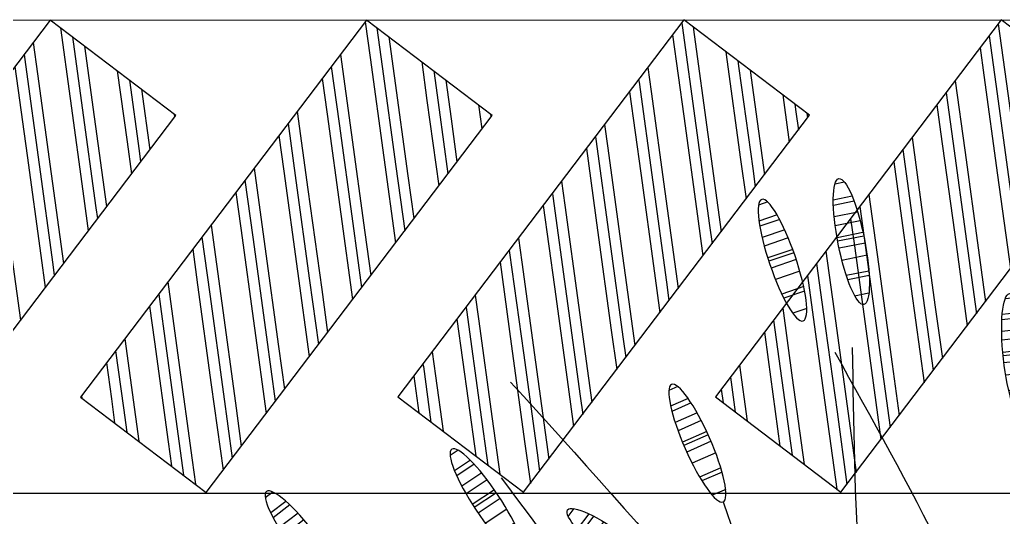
# Model space of a CAD drawing. Header units: metres. Extents: x 1769 to 3632, y 809 to 2652.
# Drawn here: x 2679.396 to 2679.7079, y 1804.7381 to 1804.8959 of the extents above; entities that cross this region are included whole.
import ezdxf

# ---------------------------------------------------------------- set-up
doc = ezdxf.new("R2010")
doc.units = ezdxf.units.M
doc.header["$LTSCALE"] = 10
for name, color, linetype in [('A-FLOR-LEVL', 2, 'Continuous'), ('A-WALL', 6, 'Continuous'), ('A-WALL-PATT', 8, 'Continuous'), ('G+E_Madera', 35, 'Continuous'), ('L-PLNT', 66, 'Continuous')]:
    doc.layers.add(name, color=color, linetype=linetype)
doc.layers.add('Vegetation - Trees', color=64, linetype='Continuous', lineweight=30)

# ---------------------------------------------------------------- blocks, each defined once
blk = doc.blocks.new('*U110')
at = {"layer": 'Vegetation - Trees'}
for p, q in [((-5.13, 11.36), (-3.23, 12.04)), ((-4.99, 8.06), (-1.24, 9.4)), ((-4.81, 6.96), (-0.69, 8.43)), ((-4.3, 4.62), (0.4, 6.3)), ((-3.82, 2.85), (1.15, 4.62)), ((-3.82, 2.85), (1.15, 4.62)), ((-3.07, 0.42), (2.11, 2.27)), ((-2.84, -0.28), (2.37, 1.58)), ((-2.84, -0.28), (2.37, 1.58)), ((-2.34, -1.67), (2.87, 0.19)), ((-1.39, -4.07), (3.65, -2.26)), ((-0.03, -7.06), (4.49, -5.44)), ((0.4, -7.9), (4.69, -6.36)), ((2.32, -11.02), (5.18, -10)), ((4.49, -12.56), (4.49, -12.56))]:
    blk.add_line(p, q, dxfattribs=at)
blk.add_ellipse((0, 0), major_axis=(4.49, -12.56), ratio=0.207464, dxfattribs=at)
blk = doc.blocks.new('*U106')
at = {"layer": 'Vegetation - Trees'}
for p, q in [((-5.13, 11.36), (-3.23, 12.04)), ((-4.99, 8.06), (-1.24, 9.4)), ((-4.81, 6.96), (-0.69, 8.43)), ((-4.3, 4.62), (0.4, 6.3)), ((-3.82, 2.85), (1.15, 4.62)), ((-3.82, 2.85), (1.15, 4.62)), ((-3.07, 0.42), (2.11, 2.27)), ((-2.84, -0.28), (2.37, 1.58)), ((-2.84, -0.28), (2.37, 1.58)), ((-2.34, -1.67), (2.87, 0.19)), ((-1.39, -4.07), (3.65, -2.26)), ((-0.03, -7.06), (4.49, -5.44)), ((0.4, -7.9), (4.69, -6.36)), ((2.32, -11.02), (5.18, -10)), ((4.49, -12.56), (4.49, -12.56))]:
    blk.add_line(p, q, dxfattribs=at)
blk.add_ellipse((0, 0), major_axis=(4.49, -12.56), ratio=0.207464, dxfattribs=at)
blk = doc.blocks.new('*U104')
at = {"layer": 'Vegetation - Trees'}
for p, q in [((-5.13, 11.36), (-3.23, 12.04)), ((-4.99, 8.06), (-1.24, 9.4)), ((-4.81, 6.96), (-0.69, 8.43)), ((-4.3, 4.62), (0.4, 6.3)), ((-3.82, 2.85), (1.15, 4.62)), ((-3.82, 2.85), (1.15, 4.62)), ((-3.07, 0.42), (2.11, 2.27)), ((-2.84, -0.28), (2.37, 1.58)), ((-2.84, -0.28), (2.37, 1.58)), ((-2.34, -1.67), (2.87, 0.19)), ((-1.39, -4.07), (3.65, -2.26)), ((-0.03, -7.06), (4.49, -5.44)), ((0.4, -7.9), (4.69, -6.36)), ((2.32, -11.02), (5.18, -10)), ((4.49, -12.56), (4.49, -12.56))]:
    blk.add_line(p, q, dxfattribs=at)
blk.add_ellipse((0, 0), major_axis=(4.49, -12.56), ratio=0.207464, dxfattribs=at)
blk = doc.blocks.new('*U125')
at = {"layer": 'Vegetation - Trees'}
for p, q in [((-5.13, 11.36), (-3.23, 12.04)), ((-4.99, 8.06), (-1.24, 9.4)), ((-4.81, 6.96), (-0.69, 8.43)), ((-4.3, 4.62), (0.4, 6.3)), ((-3.82, 2.85), (1.15, 4.62)), ((-3.82, 2.85), (1.15, 4.62)), ((-3.07, 0.42), (2.11, 2.27)), ((-2.84, -0.28), (2.37, 1.58)), ((-2.84, -0.28), (2.37, 1.58)), ((-2.34, -1.67), (2.87, 0.19)), ((-1.39, -4.07), (3.65, -2.26)), ((-0.03, -7.06), (4.49, -5.44)), ((0.4, -7.9), (4.69, -6.36)), ((2.32, -11.02), (5.18, -10)), ((4.49, -12.56), (4.49, -12.56))]:
    blk.add_line(p, q, dxfattribs=at)
blk.add_ellipse((0, 0), major_axis=(4.49, -12.56), ratio=0.207464, dxfattribs=at)
blk = doc.blocks.new('*U124')
at = {"layer": 'Vegetation - Trees'}
for p, q in [((-5.13, 11.36), (-3.23, 12.04)), ((-4.99, 8.06), (-1.24, 9.4)), ((-4.81, 6.96), (-0.69, 8.43)), ((-4.3, 4.62), (0.4, 6.3)), ((-3.82, 2.85), (1.15, 4.62)), ((-3.82, 2.85), (1.15, 4.62)), ((-3.07, 0.42), (2.11, 2.27)), ((-2.84, -0.28), (2.37, 1.58)), ((-2.84, -0.28), (2.37, 1.58)), ((-2.34, -1.67), (2.87, 0.19)), ((-1.39, -4.07), (3.65, -2.26)), ((-0.03, -7.06), (4.49, -5.44)), ((0.4, -7.9), (4.69, -6.36)), ((2.32, -11.02), (5.18, -10)), ((4.49, -12.56), (4.49, -12.56))]:
    blk.add_line(p, q, dxfattribs=at)
blk.add_ellipse((0, 0), major_axis=(4.49, -12.56), ratio=0.207464, dxfattribs=at)
blk = doc.blocks.new('JUNCO PLANTA')
at = {"layer": 'L-PLNT', "color": 61}
for points in [[(1270.59136, 198.63288), (1270.6515, 198.5364), (1270.74667, 198.45337)], [(1270.58797, 198.62981), (1270.67816, 198.5606), (1270.75158, 198.45783)], [(1270.51876, 198.58575), (1270.65719, 198.52494), (1270.75787, 198.45364)], [(1270.58021, 198.58339), (1270.66555, 198.50764), (1270.75441, 198.4463)], [(1270.52767, 198.56322), (1270.70278, 198.47872), (1270.74916, 198.45734)]]:
    blk.add_spline(points, degree=3, dxfattribs=at)
at = {"layer": 'L-PLNT', "color": 39, "true_color": 0x473624}
for name, p, xscale, yscale, zscale, rotation in [('*U110', (1270.57897, 198.65651), 0.001213067589091745, 0.001213067589091745, 0.001213067589091745, 18.74647119705082), ('*U104', (1270.62938, 198.64959), 0.001213067589164313, 0.001213067589164313, 0.001213067589164313, 13.84403035338806), ('*U110', (1270.56565, 198.64442), -0.001213067589091745, 0.001213067589091745, 0.001213067589091745, 65.6917273433484), ('*U104', (1270.56765, 198.59358), -0.001213067589164313, 0.001213067589164313, 0.001213067589164313, 70.59416818701116), ('*U106', (1270.56218, 198.561), 0.001213067589200504, 0.001213067589200504, 0.001213067589200504, 60.72488571668537), ('*U125', (1270.52737, 198.55601), -0.001213067589110181, 0.001213067589110181, 0.001213067589110181, 80.34624865467396), ('*U124', (1270.49119, 198.52615), -0.001213067589191029, 0.001213067589191029, 0.001213067589191029, 84.15093048697017)]:
    blk.add_blockref(name, p, dxfattribs=dict(at, xscale=xscale, yscale=yscale, zscale=zscale, rotation=rotation))
blk = doc.blocks.new('A$C0e1b22ce')
h = blk.add_hatch()
h.set_pattern_fill('ANGLE', color=256, scale=0.38)
h.set_pattern_definition([(0, (0, 0), (0, 2.6543), [1.9304, -0.7239]), (90, (0, 0), (-2.6543, 2e-16), [1.9304, -0.7239])])
h.paths.add_polyline_path([(0.05, 0.15), (0.05, 0), (0, 0), (0, 0.15)])
at = {"layer": 'A-WALL-PATT'}
h = blk.add_hatch(dxfattribs=at)
h.set_pattern_fill('GOST_GROUND', color=256, scale=0.0016)
h.paths.add_polyline_path([(0.05, 0.15), (0.05, 0), (0, 0), (0, 0.15)])
at = {"layer": 'A-WALL'}
blk.add_lwpolyline([(0.05, 0.15), (0.05, 0), (0, 0), (0, 0.15)], close=True, dxfattribs=at)
blk = doc.blocks.new('A$C84a4af2d')
at = {"layer": 'G+E_Madera', "xscale": -0.9999999999999996, "rotation": 142.8127634729895}
for p in [(0.93894, 6.60005), (1.03926, 6.60005), (1.13989, 6.60006), (1.24052, 6.60006)]:
    blk.add_blockref('A$C0e1b22ce', p, dxfattribs=at)

msp = doc.modelspace()

# ---------------------------------------------------------------- linework, layer by layer
at = {"layer": 'A-FLOR-LEVL', "ltscale": 0.01}
for points in [[(2678.46667, 1801.69591), (2678.4667, 1804.89575), (2680.1167, 1804.89587)], [(2680.11673, 1801.6959), (2678.61673, 1801.6959), (2678.6167, 1804.74575), (2680.1167, 1804.74575), (2680.1167, 1801.69585)]]:
    msp.add_lwpolyline(points, dxfattribs=at)

# ---------------------------------------------------------------- block references
at = {"layer": 'A-WALL', "ltscale": 0.01}
msp.add_blockref('A$C84a4af2d', (2678.4667, 1798.29572), dxfattribs=at)
at = {"layer": 'L-PLNT', "xscale": 1.25779999621497, "yscale": 1.25779999621497, "zscale": 1.25779999621497, "rotation": 332.8153662818421}
msp.add_blockref('JUNCO PLANTA', (1143.90155, 2312.6789), dxfattribs=at)

doc.saveas('drawing.dxf')
